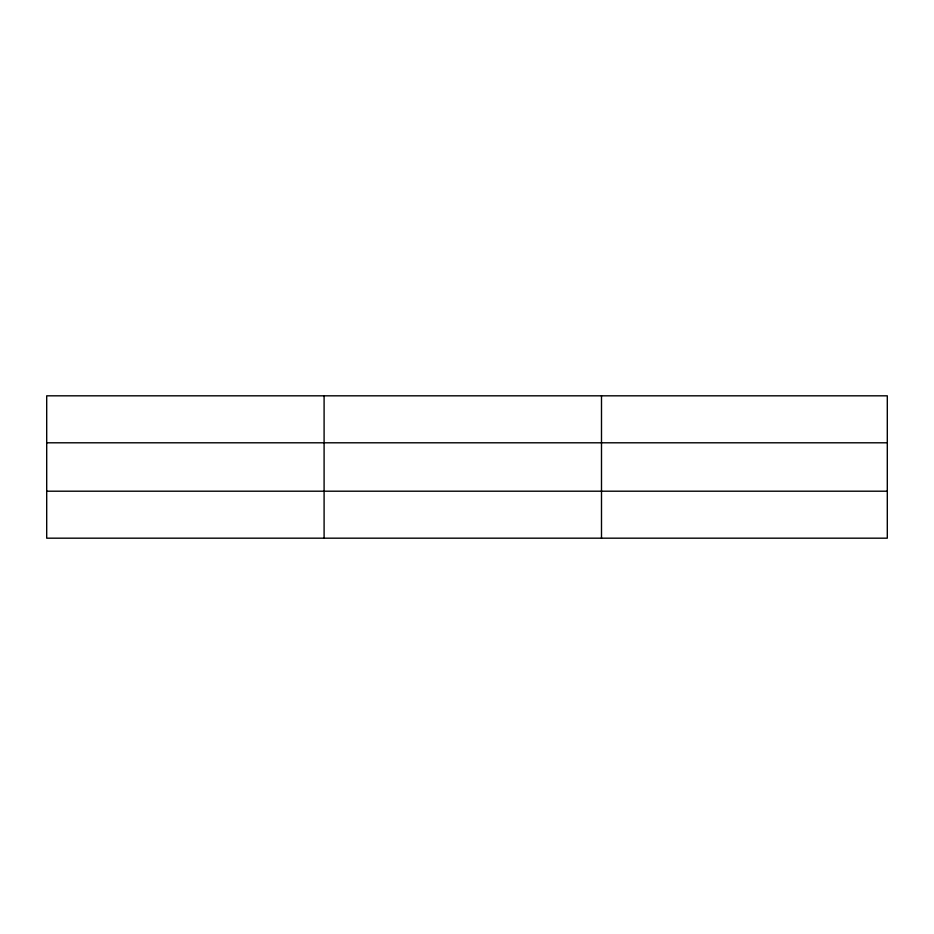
<?xml version="1.0" encoding="UTF-8"?>
<svg xmlns="http://www.w3.org/2000/svg" width="934" height="934" viewBox="0 0 934 934"><rect width="100%" height="100%" fill="white"/><g stroke="black" fill="none" stroke-linecap="round" stroke-linejoin="round"><path stroke-width="1.4" d="M324.098 395.818L324.098 538.182M601.496 395.818L601.496 538.182M887.3 442.798L887.3 395.818L46.7 395.818L46.7 538.182L887.3 538.182L887.3 442.798L46.7 442.798M46.7 491.202L887.3 491.202"/></g></svg>
